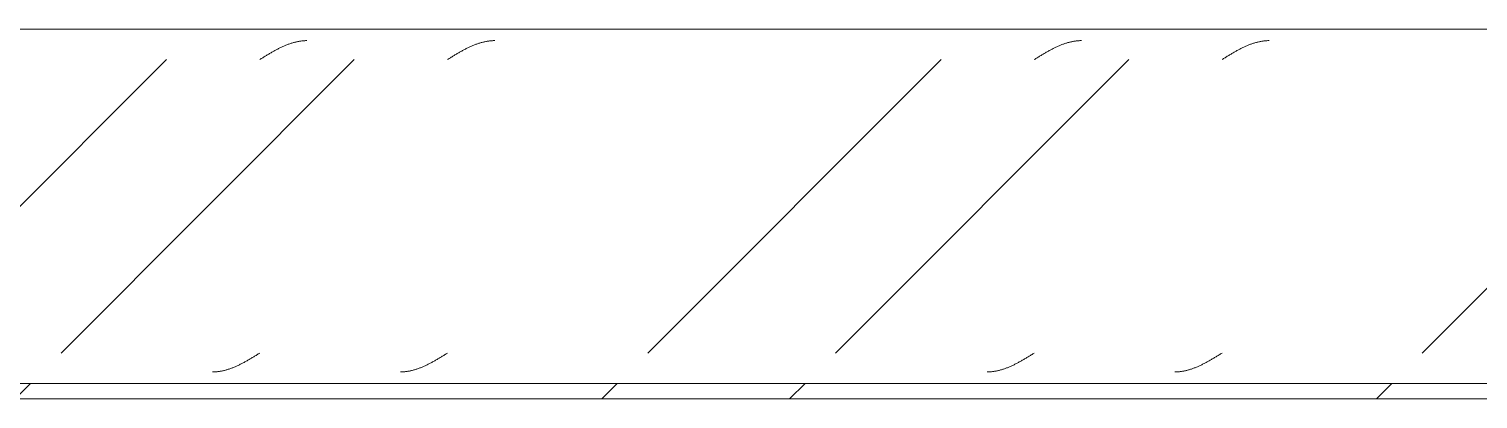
# Model space of a CAD drawing. Header units: centimetres. Extents: x -6111 to 13767, y -285 to 1600.
# Drawn here: x -5040.8 to -4946.7, y 930.5 to 954.5 of the extents above; entities that cross this region are included whole.
import ezdxf

# ---------------------------------------------------------------- set-up
doc = ezdxf.new("R2010")
doc.units = ezdxf.units.CM
doc.layers.add('S-BEAM', color=7, linetype='Continuous', lineweight=9)
pattern_1 = [(45, (0, 0), (-25.14472, 25.14472), []), (45, (0, 38.1), (-25.14472, 25.14472), [])]

# ---------------------------------------------------------------- blocks, each defined once
blk = doc.blocks.new('FP_38-Elevación Eje 1')
at = {"layer": 'S-BEAM', "color": 9, "true_color": 0xc0c0c0}
for p, q in [((-5024.964, 953.076), (-5024.915, 953.103)), ((-5024.915, 953.103), (-5024.866, 953.13)), ((-5024.866, 953.13), (-5024.818, 953.156)), ((-5024.818, 953.156), (-5024.769, 953.182)), ((-5024.769, 953.182), (-5024.721, 953.208)), ((-5024.721, 953.208), (-5024.672, 953.233)), ((-5024.672, 953.233), (-5024.623, 953.258)), ((-5024.623, 953.258), (-5024.575, 953.282)), ((-5024.575, 953.282), (-5024.526, 953.306)), ((-5024.526, 953.306), (-5024.478, 953.33)), ((-5024.478, 953.33), (-5024.429, 953.353)), ((-5024.429, 953.353), (-5024.381, 953.376)), ((-5024.381, 953.376), (-5024.332, 953.398)), ((-5024.332, 953.398), (-5024.283, 953.419)), ((-5024.283, 953.419), (-5024.235, 953.44)), ((-5024.235, 953.44), (-5024.186, 953.461)), ((-5024.186, 953.461), (-5024.138, 953.481)), ((-5024.138, 953.481), (-5024.089, 953.5)), ((-5024.089, 953.5), (-5024.04, 953.519)), ((-5024.04, 953.519), (-5023.992, 953.537)), ((-5023.992, 953.537), (-5023.943, 953.555)), ((-5023.943, 953.555), (-5023.895, 953.572)), ((-5023.895, 953.572), (-5023.846, 953.588)), ((-5023.846, 953.588), (-5023.797, 953.604)), ((-5023.797, 953.604), (-5023.749, 953.619)), ((-5023.749, 953.619), (-5023.7, 953.634)), ((-5023.7, 953.634), (-5023.652, 953.648)), ((-5023.652, 953.648), (-5023.603, 953.661)), ((-5023.603, 953.661), (-5023.554, 953.674)), ((-5023.554, 953.674), (-5023.506, 953.686)), ((-5023.506, 953.686), (-5023.457, 953.697)), ((-5023.457, 953.697), (-5023.409, 953.707)), ((-5023.409, 953.707), (-5023.36, 953.717)), ((-5023.36, 953.717), (-5023.311, 953.726)), ((-5023.311, 953.726), (-5023.263, 953.735)), ((-5023.263, 953.735), (-5023.214, 953.742)), ((-5023.214, 953.742), (-5023.166, 953.749)), ((-5023.166, 953.749), (-5023.117, 953.755)), ((-5023.117, 953.755), (-5023.068, 953.761)), ((-5023.068, 953.761), (-5023.02, 953.766)), ((-5023.02, 953.766), (-5022.971, 953.77)), ((-5022.971, 953.77), (-5022.923, 953.773)), ((-5022.923, 953.773), (-5022.874, 953.776)), ((-5022.874, 953.776), (-5022.825, 953.778)), ((-5022.825, 953.778), (-5022.777, 953.779)), ((-5012.774, 953.076), (-5012.726, 953.103)), ((-5012.726, 953.103), (-5012.677, 953.13)), ((-5012.677, 953.13), (-5012.628, 953.156)), ((-5012.628, 953.156), (-5012.58, 953.182)), ((-5012.58, 953.182), (-5012.531, 953.208)), ((-5012.531, 953.208), (-5012.483, 953.233)), ((-5012.483, 953.233), (-5012.434, 953.258)), ((-5012.434, 953.258), (-5012.385, 953.282)), ((-5012.385, 953.282), (-5012.337, 953.306)), ((-5012.337, 953.306), (-5012.288, 953.33)), ((-5012.288, 953.33), (-5012.24, 953.353)), ((-5012.24, 953.353), (-5012.191, 953.376)), ((-5012.191, 953.376), (-5012.142, 953.398)), ((-5012.142, 953.398), (-5012.094, 953.419)), ((-5012.094, 953.419), (-5012.045, 953.44)), ((-5012.045, 953.44), (-5011.997, 953.461)), ((-5011.997, 953.461), (-5011.948, 953.481)), ((-5011.948, 953.481), (-5011.899, 953.5)), ((-5011.899, 953.5), (-5011.851, 953.519)), ((-5011.851, 953.519), (-5011.802, 953.537)), ((-5011.802, 953.537), (-5011.754, 953.555)), ((-5011.754, 953.555), (-5011.705, 953.572)), ((-5011.705, 953.572), (-5011.657, 953.588)), ((-5011.657, 953.588), (-5011.608, 953.604)), ((-5011.608, 953.604), (-5011.559, 953.619)), ((-5011.559, 953.619), (-5011.511, 953.634)), ((-5011.511, 953.634), (-5011.462, 953.648)), ((-5011.462, 953.648), (-5011.414, 953.661)), ((-5011.414, 953.661), (-5011.365, 953.674)), ((-5011.365, 953.674), (-5011.316, 953.686)), ((-5011.316, 953.686), (-5011.268, 953.697)), ((-5011.268, 953.697), (-5011.219, 953.707)), ((-5011.219, 953.707), (-5011.171, 953.717)), ((-5011.171, 953.717), (-5011.122, 953.726)), ((-5011.122, 953.726), (-5011.073, 953.735)), ((-5011.073, 953.735), (-5011.025, 953.742)), ((-5011.025, 953.742), (-5010.976, 953.749)), ((-5010.976, 953.749), (-5010.928, 953.755)), ((-5010.928, 953.755), (-5010.879, 953.761)), ((-5010.879, 953.761), (-5010.83, 953.766)), ((-5010.83, 953.766), (-5010.782, 953.77)), ((-5010.782, 953.77), (-5010.733, 953.773)), ((-5010.733, 953.773), (-5010.685, 953.776)), ((-5010.685, 953.776), (-5010.636, 953.778)), ((-5010.636, 953.778), (-5010.587, 953.779)), ((-4974.674, 953.076), (-4974.626, 953.103)), ((-4974.626, 953.103), (-4974.577, 953.13)), ((-4974.577, 953.13), (-4974.528, 953.156)), ((-4974.528, 953.156), (-4974.48, 953.182)), ((-4974.48, 953.182), (-4974.431, 953.208)), ((-4974.431, 953.208), (-4974.383, 953.233)), ((-4974.383, 953.233), (-4974.334, 953.258)), ((-4974.334, 953.258), (-4974.285, 953.282)), ((-4974.285, 953.282), (-4974.237, 953.306)), ((-4974.237, 953.306), (-4974.188, 953.33)), ((-4974.188, 953.33), (-4974.14, 953.353)), ((-4974.14, 953.353), (-4974.091, 953.376)), ((-4974.091, 953.376), (-4974.042, 953.398)), ((-4974.042, 953.398), (-4973.994, 953.419)), ((-4973.994, 953.419), (-4973.945, 953.44)), ((-4973.945, 953.44), (-4973.897, 953.461)), ((-4973.897, 953.461), (-4973.848, 953.481)), ((-4973.848, 953.481), (-4973.799, 953.5)), ((-4973.799, 953.5), (-4973.751, 953.519)), ((-4973.751, 953.519), (-4973.702, 953.537)), ((-4973.702, 953.537), (-4973.654, 953.555)), ((-4973.654, 953.555), (-4973.605, 953.572)), ((-4973.605, 953.572), (-4973.557, 953.588)), ((-4973.557, 953.588), (-4973.508, 953.604)), ((-4973.508, 953.604), (-4973.459, 953.619)), ((-4973.459, 953.619), (-4973.411, 953.634)), ((-4973.411, 953.634), (-4973.362, 953.648)), ((-4973.362, 953.648), (-4973.314, 953.661)), ((-4973.314, 953.661), (-4973.265, 953.674)), ((-4973.265, 953.674), (-4973.216, 953.686)), ((-4973.216, 953.686), (-4973.168, 953.697)), ((-4973.168, 953.697), (-4973.119, 953.707)), ((-4973.119, 953.707), (-4973.071, 953.717)), ((-4973.071, 953.717), (-4973.022, 953.726)), ((-4973.022, 953.726), (-4972.973, 953.735)), ((-4972.973, 953.735), (-4972.925, 953.742)), ((-4972.925, 953.742), (-4972.876, 953.749)), ((-4972.876, 953.749), (-4972.828, 953.755)), ((-4972.828, 953.755), (-4972.779, 953.761)), ((-4972.779, 953.761), (-4972.73, 953.766)), ((-4972.73, 953.766), (-4972.682, 953.77)), ((-4972.682, 953.77), (-4972.633, 953.773)), ((-4972.633, 953.773), (-4972.585, 953.776)), ((-4972.585, 953.776), (-4972.536, 953.778)), ((-4972.536, 953.778), (-4972.487, 953.779)), ((-4962.485, 953.076), (-4962.436, 953.103)), ((-4962.436, 953.103), (-4962.388, 953.13)), ((-4962.388, 953.13), (-4962.339, 953.156)), ((-4962.339, 953.156), (-4962.29, 953.182)), ((-4962.29, 953.182), (-4962.242, 953.208)), ((-4962.242, 953.208), (-4962.193, 953.233)), ((-4962.193, 953.233), (-4962.145, 953.258)), ((-4962.145, 953.258), (-4962.096, 953.282)), ((-4962.096, 953.282), (-4962.047, 953.306)), ((-4962.047, 953.306), (-4961.999, 953.33)), ((-4961.999, 953.33), (-4961.95, 953.353)), ((-4961.95, 953.353), (-4961.902, 953.376)), ((-4961.902, 953.376), (-4961.853, 953.398)), ((-4961.853, 953.398), (-4961.804, 953.419)), ((-4961.804, 953.419), (-4961.756, 953.44)), ((-4961.756, 953.44), (-4961.707, 953.461)), ((-4961.707, 953.461), (-4961.659, 953.481)), ((-4961.659, 953.481), (-4961.61, 953.5)), ((-4961.61, 953.5), (-4961.561, 953.519)), ((-4961.561, 953.519), (-4961.513, 953.537)), ((-4961.513, 953.537), (-4961.464, 953.555)), ((-4961.464, 953.555), (-4961.416, 953.572)), ((-4961.416, 953.572), (-4961.367, 953.588)), ((-4961.367, 953.588), (-4961.318, 953.604)), ((-4961.318, 953.604), (-4961.27, 953.619)), ((-4961.27, 953.619), (-4961.221, 953.634)), ((-4961.221, 953.634), (-4961.173, 953.648)), ((-4961.173, 953.648), (-4961.124, 953.661)), ((-4961.124, 953.661), (-4961.076, 953.674)), ((-4961.076, 953.674), (-4961.027, 953.686)), ((-4961.027, 953.686), (-4960.978, 953.697)), ((-4960.978, 953.697), (-4960.93, 953.707)), ((-4960.93, 953.707), (-4960.881, 953.717)), ((-4960.881, 953.717), (-4960.833, 953.726)), ((-4960.833, 953.726), (-4960.784, 953.735)), ((-4960.784, 953.735), (-4960.735, 953.742)), ((-4960.735, 953.742), (-4960.687, 953.749)), ((-4960.687, 953.749), (-4960.638, 953.755)), ((-4960.638, 953.755), (-4960.59, 953.761)), ((-4960.59, 953.761), (-4960.541, 953.766)), ((-4960.541, 953.766), (-4960.492, 953.77)), ((-4960.492, 953.77), (-4960.444, 953.773)), ((-4960.444, 953.773), (-4960.395, 953.776)), ((-4960.395, 953.776), (-4960.347, 953.778)), ((-4960.347, 953.778), (-4960.298, 953.779)), ((-5025.838, 952.55), (-5025.79, 952.581)), ((-5025.79, 952.581), (-5025.741, 952.611)), ((-5025.741, 952.611), (-5025.693, 952.641)), ((-5025.693, 952.641), (-5025.644, 952.671)), ((-5025.644, 952.671), (-5025.595, 952.701)), ((-5025.595, 952.701), (-5025.547, 952.731)), ((-5025.547, 952.731), (-5025.498, 952.761)), ((-5025.498, 952.761), (-5025.45, 952.79)), ((-5025.45, 952.79), (-5025.401, 952.82)), ((-5025.401, 952.82), (-5025.352, 952.849)), ((-5025.352, 952.849), (-5025.304, 952.878)), ((-5025.304, 952.878), (-5025.255, 952.907)), ((-5025.255, 952.907), (-5025.207, 952.936)), ((-5025.207, 952.936), (-5025.158, 952.964)), ((-5025.158, 952.964), (-5025.109, 952.993)), ((-5025.109, 952.993), (-5025.061, 953.021)), ((-5025.061, 953.021), (-5025.012, 953.048)), ((-5025.012, 953.048), (-5024.964, 953.076)), ((-5013.649, 952.55), (-5013.6, 952.581)), ((-5013.6, 952.581), (-5013.552, 952.611)), ((-5013.552, 952.611), (-5013.503, 952.641)), ((-5013.503, 952.641), (-5013.455, 952.671)), ((-5013.455, 952.671), (-5013.406, 952.701)), ((-5013.406, 952.701), (-5013.357, 952.731)), ((-5013.357, 952.731), (-5013.309, 952.761)), ((-5013.309, 952.761), (-5013.26, 952.79)), ((-5013.26, 952.79), (-5013.212, 952.82)), ((-5013.212, 952.82), (-5013.163, 952.849)), ((-5013.163, 952.849), (-5013.114, 952.878)), ((-5013.114, 952.878), (-5013.066, 952.907)), ((-5013.066, 952.907), (-5013.017, 952.936)), ((-5013.017, 952.936), (-5012.969, 952.964)), ((-5012.969, 952.964), (-5012.92, 952.993)), ((-5012.92, 952.993), (-5012.871, 953.021)), ((-5012.871, 953.021), (-5012.823, 953.048)), ((-5012.823, 953.048), (-5012.774, 953.076)), ((-4975.549, 952.55), (-4975.5, 952.581)), ((-4975.5, 952.581), (-4975.452, 952.611)), ((-4975.452, 952.611), (-4975.403, 952.641)), ((-4975.403, 952.641), (-4975.355, 952.671)), ((-4975.355, 952.671), (-4975.306, 952.701)), ((-4975.306, 952.701), (-4975.257, 952.731)), ((-4975.257, 952.731), (-4975.209, 952.761)), ((-4975.209, 952.761), (-4975.16, 952.79)), ((-4975.16, 952.79), (-4975.112, 952.82)), ((-4975.112, 952.82), (-4975.063, 952.849)), ((-4975.063, 952.849), (-4975.014, 952.878)), ((-4975.014, 952.878), (-4974.966, 952.907)), ((-4974.966, 952.907), (-4974.917, 952.936)), ((-4974.917, 952.936), (-4974.869, 952.964)), ((-4974.869, 952.964), (-4974.82, 952.993)), ((-4974.82, 952.993), (-4974.771, 953.021)), ((-4974.771, 953.021), (-4974.723, 953.048)), ((-4974.723, 953.048), (-4974.674, 953.076)), ((-4963.36, 952.55), (-4963.311, 952.581)), ((-4963.311, 952.581), (-4963.262, 952.611)), ((-4963.262, 952.611), (-4963.214, 952.641)), ((-4963.214, 952.641), (-4963.165, 952.671)), ((-4963.165, 952.671), (-4963.117, 952.701)), ((-4963.117, 952.701), (-4963.068, 952.731)), ((-4963.068, 952.731), (-4963.019, 952.761)), ((-4963.019, 952.761), (-4962.971, 952.79)), ((-4962.971, 952.79), (-4962.922, 952.82)), ((-4962.922, 952.82), (-4962.874, 952.849)), ((-4962.874, 952.849), (-4962.825, 952.878)), ((-4962.825, 952.878), (-4962.776, 952.907)), ((-4962.776, 952.907), (-4962.728, 952.936)), ((-4962.728, 952.936), (-4962.679, 952.964)), ((-4962.679, 952.964), (-4962.631, 952.993)), ((-4962.631, 952.993), (-4962.582, 953.021)), ((-4962.582, 953.021), (-4962.533, 953.048)), ((-4962.533, 953.048), (-4962.485, 953.076))]:
    blk.add_line(p, q, dxfattribs=at)
blk = doc.blocks.new('FP_39-Elevación Eje 1')
at = {"layer": 'S-BEAM', "color": 9, "true_color": 0xc0c0c0}
for p, q in [((-5026.179, 933.3), (-5026.13, 933.33)), ((-5026.13, 933.33), (-5026.081, 933.36)), ((-5026.081, 933.36), (-5026.033, 933.39)), ((-5026.033, 933.39), (-5025.984, 933.42)), ((-5025.984, 933.42), (-5025.936, 933.45)), ((-5025.936, 933.45), (-5025.887, 933.48)), ((-5025.887, 933.48), (-5025.839, 933.51)), ((-5013.989, 933.3), (-5013.941, 933.33)), ((-5013.941, 933.33), (-5013.892, 933.36)), ((-5013.892, 933.36), (-5013.843, 933.39)), ((-5013.843, 933.39), (-5013.795, 933.42)), ((-5013.795, 933.42), (-5013.746, 933.45)), ((-5013.746, 933.45), (-5013.698, 933.48)), ((-5013.698, 933.48), (-5013.649, 933.51)), ((-4975.889, 933.3), (-4975.841, 933.33)), ((-4975.841, 933.33), (-4975.792, 933.36)), ((-4975.792, 933.36), (-4975.743, 933.39)), ((-4975.743, 933.39), (-4975.695, 933.42)), ((-4975.695, 933.42), (-4975.646, 933.45)), ((-4975.646, 933.45), (-4975.598, 933.48)), ((-4975.598, 933.48), (-4975.549, 933.51)), ((-4963.7, 933.3), (-4963.651, 933.33)), ((-4963.651, 933.33), (-4963.603, 933.36)), ((-4963.603, 933.36), (-4963.554, 933.39)), ((-4963.554, 933.39), (-4963.505, 933.42)), ((-4963.505, 933.42), (-4963.457, 933.45)), ((-4963.457, 933.45), (-4963.408, 933.48)), ((-4963.408, 933.48), (-4963.36, 933.51)), ((-5028.171, 932.375), (-5028.123, 932.387)), ((-5028.123, 932.387), (-5028.074, 932.4)), ((-5028.074, 932.4), (-5028.025, 932.413)), ((-5028.025, 932.413), (-5027.977, 932.427)), ((-5027.977, 932.427), (-5027.928, 932.441)), ((-5027.928, 932.441), (-5027.88, 932.457)), ((-5027.88, 932.457), (-5027.831, 932.472)), ((-5027.831, 932.472), (-5027.782, 932.489)), ((-5027.782, 932.489), (-5027.734, 932.506)), ((-5027.734, 932.506), (-5027.685, 932.524)), ((-5027.685, 932.524), (-5027.637, 932.542)), ((-5027.637, 932.542), (-5027.588, 932.561)), ((-5027.588, 932.561), (-5027.539, 932.58)), ((-5027.539, 932.58), (-5027.491, 932.6)), ((-5027.491, 932.6), (-5027.442, 932.621)), ((-5027.442, 932.621), (-5027.394, 932.642)), ((-5027.394, 932.642), (-5027.345, 932.663)), ((-5027.345, 932.663), (-5027.296, 932.685)), ((-5027.296, 932.685), (-5027.248, 932.708)), ((-5027.248, 932.708), (-5027.199, 932.731)), ((-5027.199, 932.731), (-5027.151, 932.755)), ((-5027.151, 932.755), (-5027.102, 932.779)), ((-5027.102, 932.779), (-5027.053, 932.803)), ((-5027.053, 932.803), (-5027.005, 932.828)), ((-5027.005, 932.828), (-5026.956, 932.853)), ((-5026.956, 932.853), (-5026.908, 932.879)), ((-5026.908, 932.879), (-5026.859, 932.905)), ((-5026.859, 932.905), (-5026.81, 932.931)), ((-5026.81, 932.931), (-5026.762, 932.958)), ((-5026.762, 932.958), (-5026.713, 932.985)), ((-5026.713, 932.985), (-5026.665, 933.013)), ((-5026.665, 933.013), (-5026.616, 933.04)), ((-5026.616, 933.04), (-5026.567, 933.068)), ((-5026.567, 933.068), (-5026.519, 933.097)), ((-5026.519, 933.097), (-5026.47, 933.125)), ((-5026.47, 933.125), (-5026.422, 933.154)), ((-5026.422, 933.154), (-5026.373, 933.183)), ((-5026.373, 933.183), (-5026.324, 933.212)), ((-5026.324, 933.212), (-5026.276, 933.241)), ((-5026.276, 933.241), (-5026.227, 933.271)), ((-5026.227, 933.271), (-5026.179, 933.3)), ((-5015.982, 932.375), (-5015.933, 932.387)), ((-5015.933, 932.387), (-5015.885, 932.4)), ((-5015.885, 932.4), (-5015.836, 932.413)), ((-5015.836, 932.413), (-5015.787, 932.427)), ((-5015.787, 932.427), (-5015.739, 932.441)), ((-5015.739, 932.441), (-5015.69, 932.457)), ((-5015.69, 932.457), (-5015.642, 932.472)), ((-5015.642, 932.472), (-5015.593, 932.489)), ((-5015.593, 932.489), (-5015.544, 932.506)), ((-5015.544, 932.506), (-5015.496, 932.524)), ((-5015.496, 932.524), (-5015.447, 932.542)), ((-5015.447, 932.542), (-5015.399, 932.561)), ((-5015.399, 932.561), (-5015.35, 932.58)), ((-5015.35, 932.58), (-5015.301, 932.6)), ((-5015.301, 932.6), (-5015.253, 932.621)), ((-5015.253, 932.621), (-5015.204, 932.642)), ((-5015.204, 932.642), (-5015.156, 932.663)), ((-5015.156, 932.663), (-5015.107, 932.685)), ((-5015.107, 932.685), (-5015.058, 932.708)), ((-5015.058, 932.708), (-5015.01, 932.731)), ((-5015.01, 932.731), (-5014.961, 932.755)), ((-5014.961, 932.755), (-5014.913, 932.779)), ((-5014.913, 932.779), (-5014.864, 932.803)), ((-5014.864, 932.803), (-5014.815, 932.828)), ((-5014.815, 932.828), (-5014.767, 932.853)), ((-5014.767, 932.853), (-5014.718, 932.879)), ((-5014.718, 932.879), (-5014.67, 932.905)), ((-5014.67, 932.905), (-5014.621, 932.931)), ((-5014.621, 932.931), (-5014.572, 932.958)), ((-5014.572, 932.958), (-5014.524, 932.985)), ((-5014.524, 932.985), (-5014.475, 933.013)), ((-5014.475, 933.013), (-5014.427, 933.04)), ((-5014.427, 933.04), (-5014.378, 933.068)), ((-5014.378, 933.068), (-5014.329, 933.097)), ((-5014.329, 933.097), (-5014.281, 933.125)), ((-5014.281, 933.125), (-5014.232, 933.154)), ((-5014.232, 933.154), (-5014.184, 933.183)), ((-5014.184, 933.183), (-5014.135, 933.212)), ((-5014.135, 933.212), (-5014.086, 933.241)), ((-5014.086, 933.241), (-5014.038, 933.271)), ((-5014.038, 933.271), (-5013.989, 933.3)), ((-4977.882, 932.375), (-4977.833, 932.387)), ((-4977.833, 932.387), (-4977.785, 932.4)), ((-4977.785, 932.4), (-4977.736, 932.413)), ((-4977.736, 932.413), (-4977.687, 932.427)), ((-4977.687, 932.427), (-4977.639, 932.441)), ((-4977.639, 932.441), (-4977.59, 932.457)), ((-4977.59, 932.457), (-4977.542, 932.472)), ((-4977.542, 932.472), (-4977.493, 932.489)), ((-4977.493, 932.489), (-4977.444, 932.506)), ((-4977.444, 932.506), (-4977.396, 932.524)), ((-4977.396, 932.524), (-4977.347, 932.542)), ((-4977.347, 932.542), (-4977.299, 932.561)), ((-4977.299, 932.561), (-4977.25, 932.58)), ((-4977.25, 932.58), (-4977.201, 932.6)), ((-4977.201, 932.6), (-4977.153, 932.621)), ((-4977.153, 932.621), (-4977.104, 932.642)), ((-4977.104, 932.642), (-4977.056, 932.663)), ((-4977.056, 932.663), (-4977.007, 932.685)), ((-4977.007, 932.685), (-4976.958, 932.708)), ((-4976.958, 932.708), (-4976.91, 932.731)), ((-4976.91, 932.731), (-4976.861, 932.755)), ((-4976.861, 932.755), (-4976.813, 932.779)), ((-4976.813, 932.779), (-4976.764, 932.803)), ((-4976.764, 932.803), (-4976.715, 932.828)), ((-4976.715, 932.828), (-4976.667, 932.853)), ((-4976.667, 932.853), (-4976.618, 932.879)), ((-4976.618, 932.879), (-4976.57, 932.905)), ((-4976.57, 932.905), (-4976.521, 932.931)), ((-4976.521, 932.931), (-4976.472, 932.958)), ((-4976.472, 932.958), (-4976.424, 932.985)), ((-4976.424, 932.985), (-4976.375, 933.013)), ((-4976.375, 933.013), (-4976.327, 933.04)), ((-4976.327, 933.04), (-4976.278, 933.068)), ((-4976.278, 933.068), (-4976.229, 933.097)), ((-4976.229, 933.097), (-4976.181, 933.125)), ((-4976.181, 933.125), (-4976.132, 933.154)), ((-4976.132, 933.154), (-4976.084, 933.183)), ((-4976.084, 933.183), (-4976.035, 933.212)), ((-4976.035, 933.212), (-4975.986, 933.241)), ((-4975.986, 933.241), (-4975.938, 933.271)), ((-4975.938, 933.271), (-4975.889, 933.3)), ((-4965.692, 932.375), (-4965.644, 932.387)), ((-4965.644, 932.387), (-4965.595, 932.4)), ((-4965.595, 932.4), (-4965.546, 932.413)), ((-4965.546, 932.413), (-4965.498, 932.427)), ((-4965.498, 932.427), (-4965.449, 932.441)), ((-4965.449, 932.441), (-4965.401, 932.457)), ((-4965.401, 932.457), (-4965.352, 932.472)), ((-4965.352, 932.472), (-4965.304, 932.489)), ((-4965.304, 932.489), (-4965.255, 932.506)), ((-4965.255, 932.506), (-4965.206, 932.524)), ((-4965.206, 932.524), (-4965.158, 932.542)), ((-4965.158, 932.542), (-4965.109, 932.561)), ((-4965.109, 932.561), (-4965.061, 932.58)), ((-4965.061, 932.58), (-4965.012, 932.6)), ((-4965.012, 932.6), (-4964.963, 932.621)), ((-4964.963, 932.621), (-4964.915, 932.642)), ((-4964.915, 932.642), (-4964.866, 932.663)), ((-4964.866, 932.663), (-4964.818, 932.685)), ((-4964.818, 932.685), (-4964.769, 932.708)), ((-4964.769, 932.708), (-4964.72, 932.731)), ((-4964.72, 932.731), (-4964.672, 932.755)), ((-4964.672, 932.755), (-4964.623, 932.779)), ((-4964.623, 932.779), (-4964.575, 932.803)), ((-4964.575, 932.803), (-4964.526, 932.828)), ((-4964.526, 932.828), (-4964.477, 932.853)), ((-4964.477, 932.853), (-4964.429, 932.879)), ((-4964.429, 932.879), (-4964.38, 932.905)), ((-4964.38, 932.905), (-4964.332, 932.931)), ((-4964.332, 932.931), (-4964.283, 932.958)), ((-4964.283, 932.958), (-4964.234, 932.985)), ((-4964.234, 932.985), (-4964.186, 933.013)), ((-4964.186, 933.013), (-4964.137, 933.04)), ((-4964.137, 933.04), (-4964.089, 933.068)), ((-4964.089, 933.068), (-4964.04, 933.097)), ((-4964.04, 933.097), (-4963.991, 933.125)), ((-4963.991, 933.125), (-4963.943, 933.154)), ((-4963.943, 933.154), (-4963.894, 933.183)), ((-4963.894, 933.183), (-4963.846, 933.212)), ((-4963.846, 933.212), (-4963.797, 933.241)), ((-4963.797, 933.241), (-4963.748, 933.271)), ((-4963.748, 933.271), (-4963.7, 933.3)), ((-5028.9, 932.282), (-5028.851, 932.283)), ((-5028.851, 932.283), (-5028.803, 932.285)), ((-5028.803, 932.285), (-5028.754, 932.288)), ((-5028.754, 932.288), (-5028.706, 932.291)), ((-5028.706, 932.291), (-5028.657, 932.295)), ((-5028.657, 932.295), (-5028.609, 932.3)), ((-5028.609, 932.3), (-5028.56, 932.305)), ((-5028.56, 932.305), (-5028.511, 932.312)), ((-5028.511, 932.312), (-5028.463, 932.319)), ((-5028.463, 932.319), (-5028.414, 932.326)), ((-5028.414, 932.326), (-5028.366, 932.335)), ((-5028.366, 932.335), (-5028.317, 932.344)), ((-5028.317, 932.344), (-5028.268, 932.354)), ((-5028.268, 932.354), (-5028.22, 932.364)), ((-5028.22, 932.364), (-5028.171, 932.375)), ((-5016.711, 932.282), (-5016.662, 932.283)), ((-5016.662, 932.283), (-5016.613, 932.285)), ((-5016.613, 932.285), (-5016.565, 932.288)), ((-5016.565, 932.288), (-5016.516, 932.291)), ((-5016.516, 932.291), (-5016.468, 932.295)), ((-5016.468, 932.295), (-5016.419, 932.3)), ((-5016.419, 932.3), (-5016.37, 932.305)), ((-5016.37, 932.305), (-5016.322, 932.312)), ((-5016.322, 932.312), (-5016.273, 932.319)), ((-5016.273, 932.319), (-5016.225, 932.326)), ((-5016.225, 932.326), (-5016.176, 932.335)), ((-5016.176, 932.335), (-5016.127, 932.344)), ((-5016.127, 932.344), (-5016.079, 932.354)), ((-5016.079, 932.354), (-5016.03, 932.364)), ((-5016.03, 932.364), (-5015.982, 932.375)), ((-4978.611, 932.282), (-4978.562, 932.283)), ((-4978.562, 932.283), (-4978.513, 932.285)), ((-4978.513, 932.285), (-4978.465, 932.288)), ((-4978.465, 932.288), (-4978.416, 932.291)), ((-4978.416, 932.291), (-4978.368, 932.295)), ((-4978.368, 932.295), (-4978.319, 932.3)), ((-4978.319, 932.3), (-4978.27, 932.305)), ((-4978.27, 932.305), (-4978.222, 932.312)), ((-4978.222, 932.312), (-4978.173, 932.319)), ((-4978.173, 932.319), (-4978.125, 932.326)), ((-4978.125, 932.326), (-4978.076, 932.335)), ((-4978.076, 932.335), (-4978.027, 932.344)), ((-4978.027, 932.344), (-4977.979, 932.354)), ((-4977.979, 932.354), (-4977.93, 932.364)), ((-4977.93, 932.364), (-4977.882, 932.375)), ((-4966.421, 932.282), (-4966.373, 932.283)), ((-4966.373, 932.283), (-4966.324, 932.285)), ((-4966.324, 932.285), (-4966.275, 932.288)), ((-4966.275, 932.288), (-4966.227, 932.291)), ((-4966.227, 932.291), (-4966.178, 932.295)), ((-4966.178, 932.295), (-4966.13, 932.3)), ((-4966.13, 932.3), (-4966.081, 932.305)), ((-4966.081, 932.305), (-4966.032, 932.312)), ((-4966.032, 932.312), (-4965.984, 932.319)), ((-4965.984, 932.319), (-4965.935, 932.326)), ((-4965.935, 932.326), (-4965.887, 932.335)), ((-4965.887, 932.335), (-4965.838, 932.344)), ((-4965.838, 932.344), (-4965.789, 932.354)), ((-4965.789, 932.354), (-4965.741, 932.364)), ((-4965.741, 932.364), (-4965.692, 932.375))]:
    blk.add_line(p, q, dxfattribs=at)
blk = doc.blocks.new('M_W Shapes - 150 x 250-V37-Elevación Eje 1')
at = {"layer": 'S-BEAM', "true_color": 0xc0c0c0}
h = blk.add_hatch(dxfattribs=at)
h.set_pattern_fill('FP_3', color=9, style=0, pattern_type=2)
h.set_pattern_definition(pattern_1)
h.paths.add_polyline_path([(-5133.844, 933.51), (-4778.078, 933.51), (-4778.078, 952.55), (-5426.338, 952.55), (-5426.338, 933.51), (-5194.034, 933.51)])
h = blk.add_hatch(dxfattribs=at)
h.set_pattern_fill('FP_3', color=9, style=0, pattern_type=2)
h.set_pattern_definition(pattern_1)
h.paths.add_polyline_path([(-4778.078, 930.53), (-4778.078, 931.53), (-5426.338, 931.53), (-5426.338, 930.53), (-4802.798, 930.53)])
at = {"layer": 'S-BEAM'}
for p, q in [((-5426.338, 954.53), (-4778.078, 954.53)), ((-5426.338, 931.53), (-4778.078, 931.53)), ((-5426.338, 930.53), (-4778.078, 930.53))]:
    blk.add_line(p, q, dxfattribs=at)
for name in ['FP_38-Elevación Eje 1', 'FP_39-Elevación Eje 1']:
    blk.add_blockref(name, (0, 0), dxfattribs=at)

msp = doc.modelspace()

# ---------------------------------------------------------------- block references
at = {"layer": 'S-BEAM'}
msp.add_blockref('M_W Shapes - 150 x 250-V37-Elevación Eje 1', (0, 0), dxfattribs=at)

doc.saveas('drawing.dxf')
